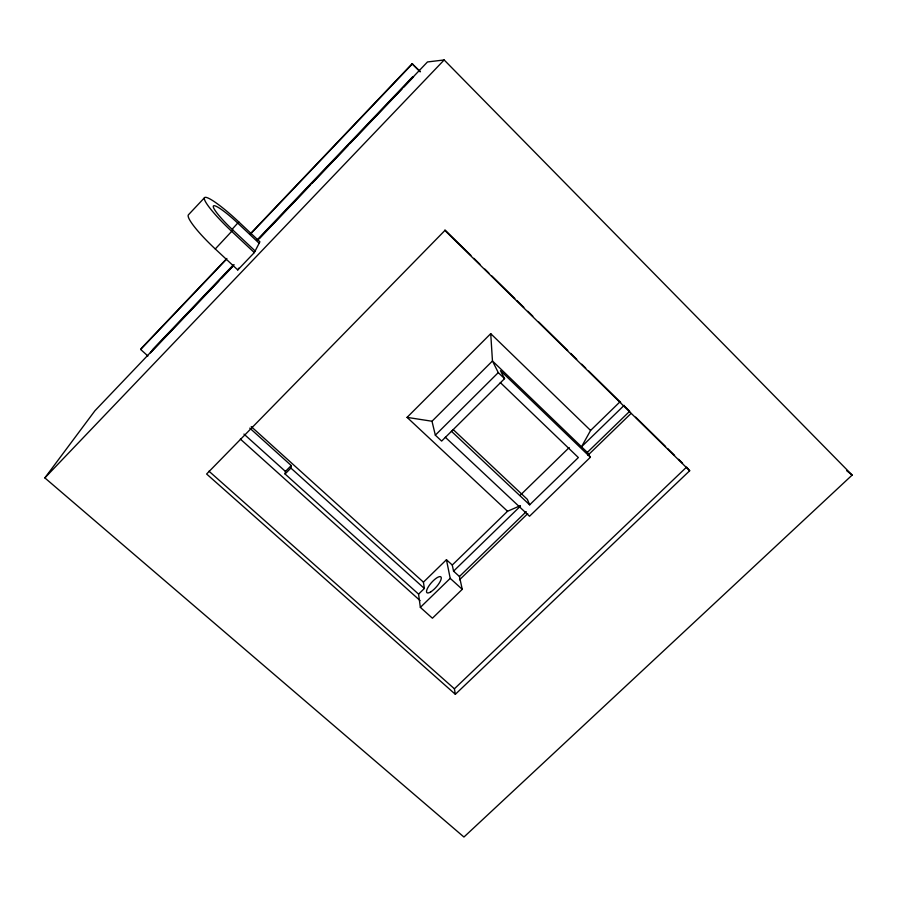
<?xml version="1.0" encoding="UTF-8"?>
<svg xmlns="http://www.w3.org/2000/svg" width="897" height="897" viewBox="0 0 897 897"><rect width="100%" height="100%" fill="white"/><g stroke="black" fill="none" stroke-linecap="round" stroke-linejoin="round"><path stroke-width="1.35" d="M418.563 594.128L424.371 588.477L423.429 582.153L446.448 559.728L452.267 565.032L453.557 571.154L459.432 576.502L462.258 589.329L432.421 618.212L420.357 607.381L418.563 594.128L285.044 473.986L290.897 468.077L291.256 465.565L249.781 428.127M285.044 473.986L285.437 471.441L291.256 465.565M254.311 252.606L259.895 241.798L238.793 221.918A42.058 5.875 43.4 0 0 204.505 197.721A42.058 5.875 43.4 0 0 231.841 231.504L254.311 252.606L237.761 269.941L215.269 248.962A41.957 6.582 43.2 0 1 188.538 214.697L204.628 197.587M237.761 269.941L238.748 268.158M620.32 401.52L590.585 430.448L581.514 446.796L624.144 405.354M259.143 243.266L237.851 223.218A30.027 4.193 43.4 0 0 213.408 205.974A30.027 4.193 43.4 0 0 232.884 230.058L215.269 248.962M238.793 221.918L232.301 229.071M257.338 240.396L427.477 61.949L444.15 59.964L852.15 475.074L463.94 837.036L44.85 477.899L94.947 410.725L234.139 264.727M147.915 355.997L140.638 349.46L141.973 347.677L226.874 258.448M250.028 234.117L412.115 63.765L420.424 71.67M140.638 349.46L226.459 259.278M250.566 233.949L412.553 63.709M233.097 265.153L152.961 349.213L150.416 352.846L218.846 281.064M257.237 239.835L412.676 76.772L413.551 76.85L403.919 86.964M221.738 278.036L233.31 265.904M259.334 238.602L310.418 185.029M312.347 182.999L348.014 145.594M349.942 143.576L401.991 88.982M44.85 477.899L444.15 59.964M520.159 505.751L507.534 511.256L407.07 417.374L490.726 333.662L590.585 430.448M407.07 417.374L431.995 421.242L492.464 360.975L490.726 333.662M590.383 457.257L500.47 370.652L504.551 378.657L441.638 441.077L435.337 435.168L498.272 372.614L492.464 360.975L587.333 452.391L590.383 457.257L529.533 516.246L445.304 437.243M520.473 495.009L569.191 447.581M452.267 565.032L507.534 511.256M453.557 571.154L520.417 506.166M420.357 607.381L450.216 578.374L446.448 559.728M451.393 431.233L529.656 504.832L578.363 457.548L500.302 382.559M459.432 576.502L526.259 511.649M587.333 452.391L629.537 411.431M459.511 579.798L527.728 513.656M587.916 455.284L631.051 413.45M455.351 694.3L454.409 688.795L686.575 467.113L689.681 470.746L455.351 694.3L206.613 474.008L444.901 230.473L689.681 470.746M846.734 470.746L852.15 475.074M208.967 471.194L454.409 688.795M240.362 439.082L420.076 600.586M243.95 434.081L285.437 471.441M251.227 426.613L423.429 582.153M290.897 468.077L424.371 588.477M450.216 578.374L462.258 589.329M453.198 429.585L527.38 499.394L529.656 504.832M232.884 230.058L255.152 250.981M498.272 372.614L504.551 378.657M444.968 229.924L470.925 255.41M473.919 258.347L479.906 264.223M484.896 269.122L488.887 273.047M491.892 275.984L514.856 298.533M516.851 300.495L523.837 307.346M527.828 311.27L532.818 316.17M538.805 322.057L567.767 350.48M570.761 353.418L576.749 359.293M581.738 364.193L585.73 368.118M588.735 371.055L620.679 402.417M624.671 406.341L629.66 411.241M635.648 417.127L665.608 446.527M667.603 448.489L674.589 455.351M678.581 459.264L682.572 463.188M412.115 63.765L420.009 71.726M431.995 421.242L435.337 435.168M430.863 591.796A10.54 3.252 -48.6 0 0 441.246 577.601A10.54 3.252 -48.6 0 0 429.596 584.945A10.54 3.252 -48.6 0 0 430.863 591.796"/></g></svg>
